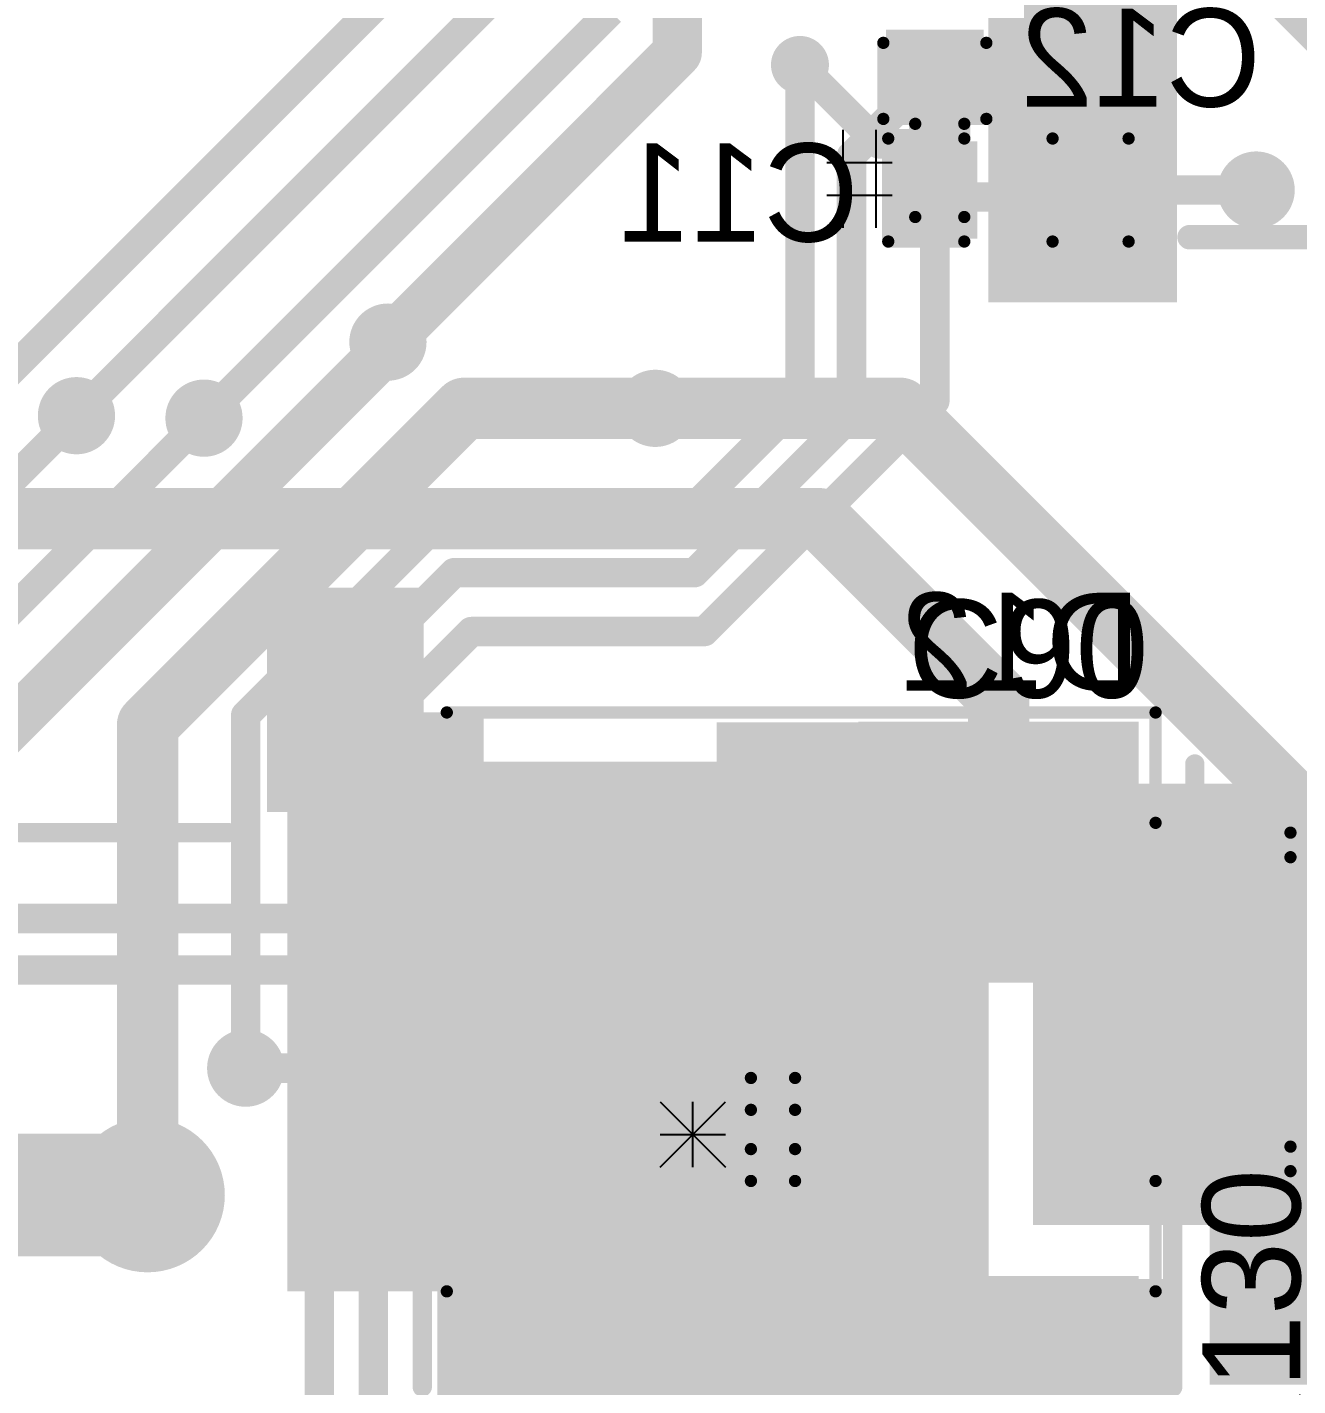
# Model space of a CAD drawing. Header units: millimetres. Extents: x 0.85 to 4.91, y 0.77 to 5.15.
# Drawn here: x 3.887 to 4.405, y 3.983 to 4.537 of the extents above; entities that cross this region are included whole.
import ezdxf

# ---------------------------------------------------------------- set-up
doc = ezdxf.new("R2010")
doc.units = ezdxf.units.MM
doc.header["$MEASUREMENT"] = 0
for name, color, linetype in [('BottomLayer', 5, 'Continuous'), ('BottomOverlay', 54, 'Continuous'), ('BottomPaste', 16, 'Continuous'), ('BottomSolder', 6, 'Continuous'), ('MultiLayer', 9, 'Continuous'), ('TopLayer', 1, 'Continuous'), ('TopOverlay', 2, 'Continuous'), ('TopPaste', 8, 'Continuous'), ('TopSolder', 216, 'Continuous'), ('ViaHoleLayer', 16, 'Continuous')]:
    doc.layers.add(name, color=color, linetype=linetype)

# ---------------------------------------------------------------- blocks, each defined once
blk = doc.blocks.new('SJ_43504_SMT_TR_1')
at = {"layer": 'TopLayer'}
for points in [[(-0.19882, 0.13287), (-0.12992, 0.13287), (-0.19882, 0.21161), (-0.12992, 0.21161)], [(0.12992, 0.13287), (0.19882, 0.13287), (0.12992, 0.21161), (0.19882, 0.21161)], [(0.12992, 0.02461), (0.19882, 0.02461), (0.12992, 0.10335), (0.19882, 0.10335)], [(-0.19882, -0.125), (-0.12992, -0.125), (-0.19882, -0.04626), (-0.12992, -0.04626)], [(0.12992, -0.17421), (0.19882, -0.17421), (0.12992, -0.09547), (0.19882, -0.09547)], [(-0.19882, -0.21161), (-0.12992, -0.21161), (-0.19882, -0.13287), (-0.12992, -0.13287)]]:
    blk.add_solid(points, dxfattribs=at)
at = {"layer": 'TopOverlay', "const_width": 0.01}
for points in [[(0.101, 0.289), (0.16, 0.289)], [(0.16, 0.255), (0.16, 0.289)], [(-0.153, 0.251), (-0.153, 0.28836)], [(-0.153, 0.28836), (-0.089, 0.28836)], [(-0.153, 0.251), (-0.116, 0.251)], [(-0.116, 0.22), (-0.116, 0.251)], [(0.124, 0.255), (0.16, 0.255)], [(0.124, 0.223), (0.124, 0.255)], [(-0.131, 0.066), (-0.131, 0.12137)], [(-0.152, 0.066), (-0.131, 0.066)], [(-0.152, -0.037), (-0.152, 0.066)], [(0.145, -0.00313), (0.145, 0.01616)], [(0.145, -0.00313), (0.157, -0.01513)], [(0.157, -0.0853), (0.157, -0.01513)], [(-0.12076, -0.189), (0.12826, -0.189)]]:
    blk.add_lwpolyline(points, dxfattribs=at)
at = {"layer": 'TopOverlay'}
for points, const_width in [([(0.0985, 0.289, 1), (0.1035, 0.289, 1)], 0.005), ([(0.1575, 0.289, 1), (0.1625, 0.289, 1)], 0.005), ([(0.1575, 0.289, 1), (0.1625, 0.289, 1)], 0.005), ([(-0.1555, 0.28836, 1), (-0.1505, 0.28836, 1)], 0.005), ([(-0.1555, 0.28836, 1), (-0.1505, 0.28836, 1)], 0.005), ([(-0.0915, 0.28836, 1), (-0.0865, 0.28836, 1)], 0.005), ([(-0.1555, 0.251, 1), (-0.1505, 0.251, 1)], 0.005), ([(-0.1555, 0.251, 1), (-0.1505, 0.251, 1)], 0.005), ([(-0.1185, 0.251, 1), (-0.1135, 0.251, 1)], 0.005), ([(-0.1185, 0.251, 1), (-0.1135, 0.251, 1)], 0.005), ([(0.1215, 0.255, 1), (0.1265, 0.255, 1)], 0.005), ([(0.1215, 0.255, 1), (0.1265, 0.255, 1)], 0.005), ([(0.1575, 0.255, 1), (0.1625, 0.255, 1)], 0.005), ([(0.1575, 0.255, 1), (0.1625, 0.255, 1)], 0.005), ([(0.1215, 0.223, 1), (0.1265, 0.223, 1)], 0.005), ([(-0.1185, 0.22, 1), (-0.1135, 0.22, 1)], 0.005), ([(0.23604, 0.174, 1), (0.21196, 0.174, 1)], 0.01), ([(0.20946, 0.174, 1), (0.21446, 0.174, 1)], 0.005), ([(0.23354, 0.174, 1), (0.23854, 0.174, 1)], 0.005), ([(-0.1335, 0.12137, 1), (-0.1285, 0.12137, 1)], 0.005), ([(-0.1545, 0.066, 1), (-0.1495, 0.066, 1)], 0.005), ([(-0.1545, 0.066, 1), (-0.1495, 0.066, 1)], 0.005), ([(-0.1335, 0.066, 1), (-0.1285, 0.066, 1)], 0.005), ([(-0.1335, 0.066, 1), (-0.1285, 0.066, 1)], 0.005), ([(0.1425, 0.01616, 1), (0.1475, 0.01616, 1)], 0.005), ([(0.1425, -0.00313, 1), (0.1475, -0.00313, 1)], 0.005), ([(0.1425, -0.00313, 1), (0.1475, -0.00313, 1)], 0.005), ([(0.1545, -0.01513, 1), (0.1595, -0.01513, 1)], 0.005), ([(0.1545, -0.01513, 1), (0.1595, -0.01513, 1)], 0.005), ([(-0.1545, -0.037, 1), (-0.1495, -0.037, 1)], 0.005), ([(0.1545, -0.0853, 1), (0.1595, -0.0853, 1)], 0.005), ([(-0.12326, -0.189, 1), (-0.11826, -0.189, 1)], 0.005), ([(0.12576, -0.189, 1), (0.13076, -0.189, 1)], 0.005)]:
    blk.add_lwpolyline(points, format="xyb", close=True, dxfattribs=dict(at, const_width=const_width))
at = {"layer": 'TopPaste'}
for points in [[(-0.19882, 0.13287), (-0.12992, 0.13287), (-0.19882, 0.21161), (-0.12992, 0.21161)], [(0.12992, 0.13287), (0.19882, 0.13287), (0.12992, 0.21161), (0.19882, 0.21161)], [(0.12992, 0.02461), (0.19882, 0.02461), (0.12992, 0.10335), (0.19882, 0.10335)], [(-0.19882, -0.125), (-0.12992, -0.125), (-0.19882, -0.04626), (-0.12992, -0.04626)], [(0.12992, -0.17421), (0.19882, -0.17421), (0.12992, -0.09547), (0.19882, -0.09547)], [(-0.19882, -0.21161), (-0.12992, -0.21161), (-0.19882, -0.13287), (-0.12992, -0.13287)]]:
    blk.add_solid(points, dxfattribs=at)
at = {"layer": 'TopSolder'}
for points in [[(-0.20282, 0.12887), (-0.12592, 0.12887), (-0.20282, 0.21561), (-0.12592, 0.21561)], [(0.12592, 0.12887), (0.20282, 0.12887), (0.12592, 0.21561), (0.20282, 0.21561)], [(0.12592, 0.02061), (0.20282, 0.02061), (0.12592, 0.10735), (0.20282, 0.10735)], [(-0.20282, -0.129), (-0.12592, -0.129), (-0.20282, -0.04226), (-0.12592, -0.04226)], [(0.12592, -0.17821), (0.20282, -0.17821), (0.12592, -0.09147), (0.20282, -0.09147)], [(-0.20282, -0.21561), (-0.12592, -0.21561), (-0.20282, -0.12887), (-0.12592, -0.12887)]]:
    blk.add_solid(points, dxfattribs=at)
blk = doc.blocks.new('74437324022_B_48')
at = {"layer": 'BottomLayer'}
for points in [[(-0.04331, 0.04724), (-0.10236, 0.04724), (-0.04331, -0.04724), (-0.10236, -0.04724)], [(0.10236, 0.04724), (0.04331, 0.04724), (0.10236, -0.04724), (0.04331, -0.04724)]]:
    blk.add_solid(points, dxfattribs=at)
at = {"layer": 'BottomOverlay', "const_width": 0.005}
for points in [[(-0.082, 0.069, -0.414214), (-0.067, 0.082)], [(0.069, 0.082, -0.414214), (0.084, 0.069)], [(-0.067, -0.082, -0.414214), (-0.082, -0.069)], [(0.084, -0.069, -0.414214), (0.069, -0.082)]]:
    blk.add_lwpolyline(points, format="xyb", dxfattribs=at)
for points in [[(-0.067, 0.082), (0.069, 0.082)], [(-0.082, 0.059), (-0.082, 0.069)], [(0.084, 0.059), (0.084, 0.069)], [(-0.082, -0.069), (-0.082, -0.059)], [(0.084, -0.069), (0.084, -0.059)], [(-0.067, -0.082), (0.069, -0.082)]]:
    blk.add_lwpolyline(points, dxfattribs=at)
at = {"layer": 'BottomOverlay', "const_width": 0.0025}
for points in [[(-0.06825, 0.082, 1), (-0.06575, 0.082, 1)], [(-0.06825, 0.082, 1), (-0.06575, 0.082, 1)], [(0.06775, 0.082, 1), (0.07025, 0.082, 1)], [(0.06775, 0.082, 1), (0.07025, 0.082, 1)], [(-0.08325, 0.069, 1), (-0.08075, 0.069, 1)], [(-0.08325, 0.069, 1), (-0.08075, 0.069, 1)], [(0.08275, 0.069, 1), (0.08525, 0.069, 1)], [(0.08275, 0.069, 1), (0.08525, 0.069, 1)], [(-0.08325, 0.059, 1), (-0.08075, 0.059, 1)], [(0.08275, 0.059, 1), (0.08525, 0.059, 1)], [(-0.08325, -0.059, 1), (-0.08075, -0.059, 1)], [(0.08275, -0.059, 1), (0.08525, -0.059, 1)], [(-0.08325, -0.069, 1), (-0.08075, -0.069, 1)], [(-0.08325, -0.069, 1), (-0.08075, -0.069, 1)], [(0.08275, -0.069, 1), (0.08525, -0.069, 1)], [(0.08275, -0.069, 1), (0.08525, -0.069, 1)], [(-0.06825, -0.082, 1), (-0.06575, -0.082, 1)], [(-0.06825, -0.082, 1), (-0.06575, -0.082, 1)], [(0.06775, -0.082, 1), (0.07025, -0.082, 1)], [(0.06775, -0.082, 1), (0.07025, -0.082, 1)]]:
    blk.add_lwpolyline(points, format="xyb", close=True, dxfattribs=at)
at = {"layer": 'BottomPaste'}
for points in [[(-0.04331, 0.04724), (-0.10236, 0.04724), (-0.04331, -0.04724), (-0.10236, -0.04724)], [(0.10236, 0.04724), (0.04331, 0.04724), (0.10236, -0.04724), (0.04331, -0.04724)]]:
    blk.add_solid(points, dxfattribs=at)
at = {"layer": 'BottomSolder'}
for points in [[(-0.03931, 0.05124), (-0.10636, 0.05124), (-0.03931, -0.05124), (-0.10636, -0.05124)], [(0.10636, 0.05124), (0.03931, 0.05124), (0.10636, -0.05124), (0.03931, -0.05124)]]:
    blk.add_solid(points, dxfattribs=at)
blk = doc.blocks.new('SMC_B_60')
at = {"layer": 'BottomLayer'}
for points in [[(-0.15217, -0.06299), (-0.09232, -0.06299), (-0.15217, 0.06299), (-0.09232, 0.06299)], [(0.09232, -0.06299), (0.15217, -0.06299), (0.09232, 0.06299), (0.15217, 0.06299)]]:
    blk.add_solid(points, dxfattribs=at)
at = {"layer": 'BottomOverlay', "const_width": 0.005}
for points in [[(-0.153, 0.118), (0.136, 0.118)], [(0.136, 0.073), (0.136, 0.118)], [(0.136, -0.118), (0.136, -0.073)], [(-0.153, -0.118), (0.136, -0.118)]]:
    blk.add_lwpolyline(points, dxfattribs=at)
at = {"layer": 'BottomOverlay', "const_width": 0.0025}
for points in [[(-0.15425, 0.118, 1), (-0.15175, 0.118, 1)], [(0.13475, 0.118, 1), (0.13725, 0.118, 1)], [(0.13475, 0.118, 1), (0.13725, 0.118, 1)], [(0.13475, 0.073, 1), (0.13725, 0.073, 1)], [(0.13475, -0.073, 1), (0.13725, -0.073, 1)], [(-0.15425, -0.118, 1), (-0.15175, -0.118, 1)], [(0.13475, -0.118, 1), (0.13725, -0.118, 1)], [(0.13475, -0.118, 1), (0.13725, -0.118, 1)]]:
    blk.add_lwpolyline(points, format="xyb", close=True, dxfattribs=at)
at = {"layer": 'BottomOverlay'}
for points in [[(-0.218, 0.065), (-0.138, 0.065), (-0.218, 0.118), (-0.138, 0.118)], [(-0.218, -0.071), (-0.156, -0.071), (-0.218, 0.069), (-0.156, 0.069)], [(-0.218, -0.118), (-0.138, -0.118), (-0.218, -0.065), (-0.138, -0.065)]]:
    blk.add_solid(points, dxfattribs=at)
at = {"layer": 'BottomPaste'}
for points in [[(-0.15217, -0.06299), (-0.09232, -0.06299), (-0.15217, 0.06299), (-0.09232, 0.06299)], [(0.09232, -0.06299), (0.15217, -0.06299), (0.09232, 0.06299), (0.15217, 0.06299)]]:
    blk.add_solid(points, dxfattribs=at)
at = {"layer": 'BottomSolder'}
for points in [[(-0.15617, -0.06699), (-0.08832, -0.06699), (-0.15617, 0.06699), (-0.08832, 0.06699)], [(0.08832, -0.06699), (0.15617, -0.06699), (0.08832, 0.06699), (0.15617, 0.06699)]]:
    blk.add_solid(points, dxfattribs=at)
blk = doc.blocks.new('CAP_0201_61')
at = {"layer": 'TopLayer'}
for points in [[(-0.01772, -0.00591), (-0.00591, -0.00591), (-0.01772, 0.00591), (-0.00591, 0.00591)], [(0.00591, -0.00591), (0.01772, -0.00591), (0.00591, 0.00591), (0.01772, 0.00591)]]:
    blk.add_solid(points, dxfattribs=at)
at = {"layer": 'TopOverlay', "const_width": 0.005}
for points in [[(-0.021, -0.009), (-0.021, 0.009)], [(-0.008, 0.009), (-0.021, 0.009)], [(0.021, 0.009), (0.008, 0.009)], [(0.021, -0.009), (0.021, 0.009)], [(-0.008, -0.009), (-0.021, -0.009)], [(0.021, -0.009), (0.008, -0.009)]]:
    blk.add_lwpolyline(points, dxfattribs=at)
at = {"layer": 'TopOverlay', "const_width": 0.0025}
for points in [[(-0.02225, 0.009, 1), (-0.01975, 0.009, 1)], [(-0.02225, 0.009, 1), (-0.01975, 0.009, 1)], [(-0.00925, 0.009, 1), (-0.00675, 0.009, 1)], [(0.00675, 0.009, 1), (0.00925, 0.009, 1)], [(0.01975, 0.009, 1), (0.02225, 0.009, 1)], [(0.01975, 0.009, 1), (0.02225, 0.009, 1)], [(-0.02225, -0.009, 1), (-0.01975, -0.009, 1)], [(-0.02225, -0.009, 1), (-0.01975, -0.009, 1)], [(-0.00925, -0.009, 1), (-0.00675, -0.009, 1)], [(0.00675, -0.009, 1), (0.00925, -0.009, 1)], [(0.01975, -0.009, 1), (0.02225, -0.009, 1)], [(0.01975, -0.009, 1), (0.02225, -0.009, 1)]]:
    blk.add_lwpolyline(points, format="xyb", close=True, dxfattribs=at)
at = {"layer": 'TopPaste'}
for points in [[(-0.01772, -0.00591), (-0.00591, -0.00591), (-0.01772, 0.00591), (-0.00591, 0.00591)], [(0.00591, -0.00591), (0.01772, -0.00591), (0.00591, 0.00591), (0.01772, 0.00591)]]:
    blk.add_solid(points, dxfattribs=at)
at = {"layer": 'TopSolder'}
for points in [[(-0.01988, -0.00807), (-0.00374, -0.00807), (-0.01988, 0.00807), (-0.00374, 0.00807)], [(0.00374, -0.00807), (0.01988, -0.00807), (0.00374, 0.00807), (0.01988, 0.00807)]]:
    blk.add_solid(points, dxfattribs=at)
blk = doc.blocks.new('T491C226K025AT_62')
at = {"layer": 'TopLayer'}
for points in [[(-0.16221, -0.05315), (-0.06379, -0.05315), (-0.16221, 0.05315), (-0.06379, 0.05315)], [(0.06379, -0.05315), (0.16221, -0.05315), (0.06379, 0.05315), (0.16221, 0.05315)]]:
    blk.add_solid(points, dxfattribs=at)
at = {"layer": 'TopOverlay', "const_width": 0.00787}
for points in [[(-0.134, 0.065), (-0.134, 0.095)], [(-0.119, 0.08), (-0.149, 0.08)], [(-0.105, 0.062), (-0.105, 0.071)], [(0.105, 0.071), (-0.105, 0.071)], [(0.105, 0.062), (0.105, 0.071)], [(-0.105, -0.071), (-0.105, -0.062)], [(0.105, -0.071), (0.105, -0.062)], [(0.105, -0.071), (-0.105, -0.071)]]:
    blk.add_lwpolyline(points, dxfattribs=at)
at = {"layer": 'TopOverlay', "const_width": 0.00394}
for points in [[(-0.13597, 0.095, 1), (-0.13203, 0.095, 1)], [(-0.15097, 0.08, 1), (-0.14703, 0.08, 1)], [(-0.12097, 0.08, 1), (-0.11703, 0.08, 1)], [(-0.10697, 0.071, 1), (-0.10303, 0.071, 1)], [(-0.10697, 0.071, 1), (-0.10303, 0.071, 1)], [(0.10303, 0.071, 1), (0.10697, 0.071, 1)], [(0.10303, 0.071, 1), (0.10697, 0.071, 1)], [(-0.13597, 0.065, 1), (-0.13203, 0.065, 1)], [(-0.10697, 0.062, 1), (-0.10303, 0.062, 1)], [(0.10303, 0.062, 1), (0.10697, 0.062, 1)], [(-0.10697, -0.062, 1), (-0.10303, -0.062, 1)], [(0.10303, -0.062, 1), (0.10697, -0.062, 1)], [(-0.10697, -0.071, 1), (-0.10303, -0.071, 1)], [(-0.10697, -0.071, 1), (-0.10303, -0.071, 1)], [(0.10303, -0.071, 1), (0.10697, -0.071, 1)], [(0.10303, -0.071, 1), (0.10697, -0.071, 1)]]:
    blk.add_lwpolyline(points, format="xyb", close=True, dxfattribs=at)
at = {"layer": 'TopPaste'}
for points in [[(-0.16221, -0.05315), (-0.06379, -0.05315), (-0.16221, 0.05315), (-0.06379, 0.05315)], [(0.06379, -0.05315), (0.16221, -0.05315), (0.06379, 0.05315), (0.16221, 0.05315)]]:
    blk.add_solid(points, dxfattribs=at)
at = {"layer": 'TopSolder'}
for points in [[(-0.16621, -0.05715), (-0.05979, -0.05715), (-0.16621, 0.05715), (-0.05979, 0.05715)], [(0.05979, -0.05715), (0.16621, -0.05715), (0.05979, 0.05715), (0.16621, 0.05715)]]:
    blk.add_solid(points, dxfattribs=at)
blk = doc.blocks.new('TL3301NF160QG_TR_144')
at = {"layer": 'TopLayer'}
for points in [[(-0.1374, 0.11654), (-0.22087, 0.11654), (-0.1374, 0.06063), (-0.22087, 0.06063)], [(0.22087, 0.11654), (0.1374, 0.11654), (0.22087, 0.06063), (0.1374, 0.06063)], [(-0.1374, -0.06063), (-0.22087, -0.06063), (-0.1374, -0.11654), (-0.22087, -0.11654)], [(0.22087, -0.06063), (0.1374, -0.06063), (0.22087, -0.11654), (0.1374, -0.11654)]]:
    blk.add_solid(points, dxfattribs=at)
at = {"layer": 'TopOverlay', "const_width": 0.00787}
for points in [[(-0.101, 0.121), (0.094, 0.121)], [(-0.125, 0.043), (-0.125, -0.042)], [(0.125, 0.044), (0.125, -0.041)], [(-0.101, -0.12), (0.094, -0.12)]]:
    blk.add_lwpolyline(points, dxfattribs=at)
at = {"layer": 'TopOverlay', "const_width": 0.00394}
for points in [[(-0.10297, 0.121, 1), (-0.09903, 0.121, 1)], [(0.09203, 0.121, 1), (0.09597, 0.121, 1)], [(-0.12697, 0.043, 1), (-0.12303, 0.043, 1)], [(0.12303, 0.044, 1), (0.12697, 0.044, 1)], [(-0.12697, -0.042, 1), (-0.12303, -0.042, 1)], [(0.12303, -0.041, 1), (0.12697, -0.041, 1)], [(-0.10297, -0.12, 1), (-0.09903, -0.12, 1)], [(0.09203, -0.12, 1), (0.09597, -0.12, 1)]]:
    blk.add_lwpolyline(points, format="xyb", close=True, dxfattribs=at)
at = {"layer": 'TopPaste'}
for points in [[(-0.1374, 0.11654), (-0.22087, 0.11654), (-0.1374, 0.06063), (-0.22087, 0.06063)], [(0.22087, 0.11654), (0.1374, 0.11654), (0.22087, 0.06063), (0.1374, 0.06063)], [(-0.1374, -0.06063), (-0.22087, -0.06063), (-0.1374, -0.11654), (-0.22087, -0.11654)], [(0.22087, -0.06063), (0.1374, -0.06063), (0.22087, -0.11654), (0.1374, -0.11654)]]:
    blk.add_solid(points, dxfattribs=at)
at = {"layer": 'TopSolder'}
for points in [[(-0.1334, 0.12054), (-0.22487, 0.12054), (-0.1334, 0.05663), (-0.22487, 0.05663)], [(0.22487, 0.12054), (0.1334, 0.12054), (0.22487, 0.05663), (0.1334, 0.05663)], [(-0.1334, -0.05663), (-0.22487, -0.05663), (-0.1334, -0.12054), (-0.22487, -0.12054)], [(0.22487, -0.05663), (0.1334, -0.05663), (0.22487, -0.12054), (0.1334, -0.12054)]]:
    blk.add_solid(points, dxfattribs=at)
blk = doc.blocks.new('R___0201_147')
at = {"layer": 'TopLayer'}
for points in [[(-0.01614, -0.00728), (-0.00551, -0.00728), (-0.01614, 0.00728), (-0.00551, 0.00728)], [(0.00551, -0.00728), (0.01614, -0.00728), (0.00551, 0.00728), (0.01614, 0.00728)]]:
    blk.add_solid(points, dxfattribs=at)
at = {"layer": 'TopOverlay', "const_width": 0.005}
for points in [[(-0.019, 0.01), (-0.019, -0.01)], [(-0.019, 0.01), (0.019, 0.01)], [(0.019, 0.01), (0.019, -0.01)], [(-0.019, -0.01), (0.019, -0.01)]]:
    blk.add_lwpolyline(points, dxfattribs=at)
at = {"layer": 'TopOverlay', "const_width": 0.0025}
for points in [[(-0.02025, 0.01, 1), (-0.01775, 0.01, 1)], [(-0.02025, 0.01, 1), (-0.01775, 0.01, 1)], [(0.01775, 0.01, 1), (0.02025, 0.01, 1)], [(0.01775, 0.01, 1), (0.02025, 0.01, 1)], [(-0.02025, -0.01, 1), (-0.01775, -0.01, 1)], [(-0.02025, -0.01, 1), (-0.01775, -0.01, 1)], [(0.01775, -0.01, 1), (0.02025, -0.01, 1)], [(0.01775, -0.01, 1), (0.02025, -0.01, 1)]]:
    blk.add_lwpolyline(points, format="xyb", close=True, dxfattribs=at)
at = {"layer": 'TopPaste'}
for points in [[(-0.01614, -0.00728), (-0.00551, -0.00728), (-0.01614, 0.00728), (-0.00551, 0.00728)], [(0.00551, -0.00728), (0.01614, -0.00728), (0.00551, 0.00728), (0.01614, 0.00728)]]:
    blk.add_solid(points, dxfattribs=at)
at = {"layer": 'TopSolder'}
for points in [[(-0.02014, -0.01128), (-0.00151, -0.01128), (-0.02014, 0.01128), (-0.00151, 0.01128)], [(0.00151, -0.01128), (0.02014, -0.01128), (0.00151, 0.01128), (0.02014, 0.01128)]]:
    blk.add_solid(points, dxfattribs=at)
blk = doc.blocks.new('C__0603_B_222')
at = {"layer": 'BottomLayer'}
for points in [[(-0.015, -0.0175), (-0.015, 0.0175), (-0.045, -0.0175), (-0.045, 0.0175)], [(0.045, -0.0175), (0.045, 0.0175), (0.015, -0.0175), (0.015, 0.0175)]]:
    blk.add_solid(points, dxfattribs=at)
at = {"layer": 'BottomOverlay', "const_width": 0.005}
for points in [[(-0.049, 0.021), (-0.018, 0.021)], [(-0.049, -0.021), (-0.049, 0.021)], [(0.018, 0.021), (0.049, 0.021)], [(0.049, -0.021), (0.049, 0.021)], [(-0.049, -0.021), (-0.018, -0.021)], [(0.018, -0.021), (0.049, -0.021)]]:
    blk.add_lwpolyline(points, dxfattribs=at)
at = {"layer": 'BottomOverlay', "const_width": 0.0025}
for points in [[(-0.05025, 0.021, 1), (-0.04775, 0.021, 1)], [(-0.05025, 0.021, 1), (-0.04775, 0.021, 1)], [(-0.01925, 0.021, 1), (-0.01675, 0.021, 1)], [(0.01675, 0.021, 1), (0.01925, 0.021, 1)], [(0.04775, 0.021, 1), (0.05025, 0.021, 1)], [(0.04775, 0.021, 1), (0.05025, 0.021, 1)], [(-0.05025, -0.021, 1), (-0.04775, -0.021, 1)], [(-0.05025, -0.021, 1), (-0.04775, -0.021, 1)], [(-0.01925, -0.021, 1), (-0.01675, -0.021, 1)], [(0.01675, -0.021, 1), (0.01925, -0.021, 1)], [(0.04775, -0.021, 1), (0.05025, -0.021, 1)], [(0.04775, -0.021, 1), (0.05025, -0.021, 1)]]:
    blk.add_lwpolyline(points, format="xyb", close=True, dxfattribs=at)
at = {"layer": 'BottomPaste'}
for points in [[(-0.015, -0.0175), (-0.015, 0.0175), (-0.045, -0.0175), (-0.045, 0.0175)], [(0.045, -0.0175), (0.045, 0.0175), (0.015, -0.0175), (0.015, 0.0175)]]:
    blk.add_solid(points, dxfattribs=at)
at = {"layer": 'BottomSolder'}
for points in [[(-0.01264, -0.01986), (-0.01264, 0.01986), (-0.04736, -0.01986), (-0.04736, 0.01986)], [(0.04736, -0.01986), (0.04736, 0.01986), (0.01264, -0.01986), (0.01264, 0.01986)]]:
    blk.add_solid(points, dxfattribs=at)
blk = doc.blocks.new('C__0603_B_223')
at = {"layer": 'BottomLayer'}
for points in [[(-0.015, -0.0175), (-0.015, 0.0175), (-0.045, -0.0175), (-0.045, 0.0175)], [(0.045, -0.0175), (0.045, 0.0175), (0.015, -0.0175), (0.015, 0.0175)]]:
    blk.add_solid(points, dxfattribs=at)
at = {"layer": 'BottomOverlay', "const_width": 0.005}
for points in [[(-0.049, 0.021), (-0.018, 0.021)], [(-0.049, 0.021), (-0.049, -0.021)], [(0.018, 0.021), (0.049, 0.021)], [(0.049, 0.021), (0.049, -0.021)], [(-0.049, -0.021), (-0.018, -0.021)], [(0.018, -0.021), (0.049, -0.021)]]:
    blk.add_lwpolyline(points, dxfattribs=at)
at = {"layer": 'BottomOverlay', "const_width": 0.0025}
for points in [[(-0.05025, 0.021, 1), (-0.04775, 0.021, 1)], [(-0.05025, 0.021, 1), (-0.04775, 0.021, 1)], [(-0.01925, 0.021, 1), (-0.01675, 0.021, 1)], [(0.01675, 0.021, 1), (0.01925, 0.021, 1)], [(0.04775, 0.021, 1), (0.05025, 0.021, 1)], [(0.04775, 0.021, 1), (0.05025, 0.021, 1)], [(-0.05025, -0.021, 1), (-0.04775, -0.021, 1)], [(-0.05025, -0.021, 1), (-0.04775, -0.021, 1)], [(-0.01925, -0.021, 1), (-0.01675, -0.021, 1)], [(0.01675, -0.021, 1), (0.01925, -0.021, 1)], [(0.04775, -0.021, 1), (0.05025, -0.021, 1)], [(0.04775, -0.021, 1), (0.05025, -0.021, 1)]]:
    blk.add_lwpolyline(points, format="xyb", close=True, dxfattribs=at)
at = {"layer": 'BottomPaste'}
for points in [[(-0.015, -0.0175), (-0.015, 0.0175), (-0.045, -0.0175), (-0.045, 0.0175)], [(0.045, -0.0175), (0.045, 0.0175), (0.015, -0.0175), (0.015, 0.0175)]]:
    blk.add_solid(points, dxfattribs=at)
at = {"layer": 'BottomSolder'}
for points in [[(-0.01264, -0.01986), (-0.01264, 0.01986), (-0.04736, -0.01986), (-0.04736, 0.01986)], [(0.04736, -0.01986), (0.04736, 0.01986), (0.01264, -0.01986), (0.01264, 0.01986)]]:
    blk.add_solid(points, dxfattribs=at)

msp = doc.modelspace()

# ---------------------------------------------------------------- linework, layer by layer
at = {"layer": 'BottomLayer'}
for points, const_width in [([(3.76, 4.277), (4.07583, 4.59283)], 0.012), ([(4.388, 4.557), (4.455, 4.49)], 0.012), ([(4.202, 4.38487), (4.202, 4.522)], 0.012), ([(4.2375, 4.4995), (4.257, 4.519)], 0.012), ([(4.231, 4.49306), (4.23744, 4.4995)], 0.012), ([(4.23744, 4.4995), (4.2375, 4.4995)], 0.012), ([(4.223, 4.485), (4.231, 4.493)], 0.012), ([(4.231, 4.493), (4.231, 4.49306)], 0.012), ([(4.223, 4.379), (4.223, 4.485)], 0.012), ([(4.257, 4.385), (4.257, 4.471)], 0.012), ([(4.317, 4.471), (4.388, 4.471)], 0.012), ([(3.848, 4.22069), (4.034, 4.40669)], 0.02), ([(4.034, 4.40669), (4.034, 4.409)], 0.02), ([(3.936, 4.253), (4.065, 4.382)], 0.025), ([(4.065, 4.382), (4.143, 4.382)], 0.025), ([(4.15113, 4.334), (4.202, 4.38487)], 0.012), ([(4.163, 4.291), (4.257, 4.385)], 0.012), ([(3.785, 4.257), (3.907, 4.379)], 0.012), ([(3.813, 4.232), (3.959, 4.378)], 0.012), ([(4.159, 4.315), (4.223, 4.379)], 0.012), ([(3.976, 4.25687), (4.05313, 4.334)], 0.012), ([(4.05313, 4.334), (4.15113, 4.334)], 0.012), ([(4.006, 4.26), (4.061, 4.315)], 0.012), ([(4.061, 4.315), (4.159, 4.315)], 0.012), ([(4.028, 4.251), (4.068, 4.291)], 0.012), ([(4.068, 4.291), (4.163, 4.291)], 0.012), ([(3.936, 4.06125), (3.936, 4.253)], 0.025), ([(4.006, 3.859), (4.006, 4.26)], 0.012), ([(3.976, 4.113), (3.976, 4.25687)], 0.012), ([(4.028, 3.864), (4.028, 4.251)], 0.012), ([(4.08876, 4.01324), (4.08876, 4.14)], 0.025), ([(4.08876, 4.01324), (4.215, 3.887)], 0.025)]:
    msp.add_lwpolyline(points, dxfattribs=dict(at, const_width=const_width))
for points, const_width in [([(4.19609, 4.522, 1), (4.20791, 4.522, 1)], 0.01181), ([(4.199, 4.522, 1), (4.205, 4.522, 1)], 0.006), ([(4.254, 4.519, 1), (4.26, 4.519, 1)], 0.006), ([(4.23444, 4.4995, 1), (4.24044, 4.4995, 1)], 0.006), ([(4.23444, 4.4995, 1), (4.24044, 4.4995, 1)], 0.006), ([(4.2345, 4.4995, 1), (4.2405, 4.4995, 1)], 0.006), ([(4.2345, 4.4995, 1), (4.2405, 4.4995, 1)], 0.006), ([(4.228, 4.49306, 1), (4.234, 4.49306, 1)], 0.006), ([(4.228, 4.49306, 1), (4.234, 4.49306, 1)], 0.006), ([(4.228, 4.493, 1), (4.234, 4.493, 1)], 0.006), ([(4.228, 4.493, 1), (4.234, 4.493, 1)], 0.006), ([(4.22, 4.485, 1), (4.226, 4.485, 1)], 0.006), ([(4.22, 4.485, 1), (4.226, 4.485, 1)], 0.006), ([(4.38013, 4.471, 1), (4.39587, 4.471, 1)], 0.01575), ([(4.254, 4.471, 1), (4.26, 4.471, 1)], 0.006), ([(4.314, 4.471, 1), (4.32, 4.471, 1)], 0.006), ([(4.385, 4.471, 1), (4.391, 4.471, 1)], 0.006), ([(4.02613, 4.409, 1), (4.04187, 4.409, 1)], 0.01575), ([(4.029, 4.409, 1), (4.039, 4.409, 1)], 0.01), ([(4.029, 4.40669, 1), (4.039, 4.40669, 1)], 0.01), ([(4.029, 4.40669, 1), (4.039, 4.40669, 1)], 0.01), ([(3.89913, 4.379, 1), (3.91487, 4.379, 1)], 0.01575), ([(3.95113, 4.378, 1), (3.96687, 4.378, 1)], 0.01575), ([(4.05875, 4.382, 1), (4.07125, 4.382, 1)], 0.0125), ([(4.05875, 4.382, 1), (4.07125, 4.382, 1)], 0.0125), ([(4.13513, 4.382, 1), (4.15087, 4.382, 1)], 0.01575), ([(4.13675, 4.382, 1), (4.14925, 4.382, 1)], 0.0125), ([(4.199, 4.38487, 1), (4.205, 4.38487, 1)], 0.006), ([(4.199, 4.38487, 1), (4.205, 4.38487, 1)], 0.006), ([(4.254, 4.385, 1), (4.26, 4.385, 1)], 0.006), ([(4.254, 4.385, 1), (4.26, 4.385, 1)], 0.006), ([(3.904, 4.379, 1), (3.91, 4.379, 1)], 0.006), ([(3.956, 4.378, 1), (3.962, 4.378, 1)], 0.006), ([(4.22, 4.379, 1), (4.226, 4.379, 1)], 0.006), ([(4.22, 4.379, 1), (4.226, 4.379, 1)], 0.006), ([(4.05013, 4.334, 1), (4.05613, 4.334, 1)], 0.006), ([(4.05013, 4.334, 1), (4.05613, 4.334, 1)], 0.006), ([(4.14813, 4.334, 1), (4.15413, 4.334, 1)], 0.006), ([(4.14813, 4.334, 1), (4.15413, 4.334, 1)], 0.006), ([(4.058, 4.315, 1), (4.064, 4.315, 1)], 0.006), ([(4.058, 4.315, 1), (4.064, 4.315, 1)], 0.006), ([(4.156, 4.315, 1), (4.162, 4.315, 1)], 0.006), ([(4.156, 4.315, 1), (4.162, 4.315, 1)], 0.006), ([(4.065, 4.291, 1), (4.071, 4.291, 1)], 0.006), ([(4.065, 4.291, 1), (4.071, 4.291, 1)], 0.006), ([(4.16, 4.291, 1), (4.166, 4.291, 1)], 0.006), ([(4.16, 4.291, 1), (4.166, 4.291, 1)], 0.006), ([(3.92975, 4.253, 1), (3.94225, 4.253, 1)], 0.0125), ([(3.92975, 4.253, 1), (3.94225, 4.253, 1)], 0.0125), ([(4.003, 4.26, 1), (4.009, 4.26, 1)], 0.006), ([(4.003, 4.26, 1), (4.009, 4.26, 1)], 0.006), ([(3.973, 4.25687, 1), (3.979, 4.25687, 1)], 0.006), ([(3.973, 4.25687, 1), (3.979, 4.25687, 1)], 0.006), ([(4.025, 4.251, 1), (4.031, 4.251, 1)], 0.006), ([(4.025, 4.251, 1), (4.031, 4.251, 1)], 0.006), ([(4.17813, 4.219, 1), (4.19387, 4.219, 1)], 0.01575), ([(4.17813, 4.184, 1), (4.19387, 4.184, 1)], 0.01575), ([(4.08251, 4.14, 1), (4.09501, 4.14, 1)], 0.0125), ([(3.96813, 4.113, 1), (3.98387, 4.113, 1)], 0.01575), ([(3.973, 4.113, 1), (3.979, 4.113, 1)], 0.006), ([(3.92025, 4.06125, 1), (3.95175, 4.06125, 1)], 0.0315), ([(3.92975, 4.06125, 1), (3.94225, 4.06125, 1)], 0.0125), ([(4.08251, 4.01324, 1), (4.09501, 4.01324, 1)], 0.0125), ([(4.08251, 4.01324, 1), (4.09501, 4.01324, 1)], 0.0125)]:
    msp.add_lwpolyline(points, format="xyb", close=True, dxfattribs=dict(at, const_width=const_width))
for points in [[(4.05417, 3.867), (4.279, 3.867), (4.05417, 4.238), (4.279, 4.238)], [(4.297, 4.049), (4.482, 4.049), (4.297, 4.229), (4.482, 4.229)]]:
    msp.add_solid(points, dxfattribs=at)
at = {"layer": 'MultiLayer'}
for points, const_width in [([(4.19609, 4.522, 1), (4.20791, 4.522, 1)], 0.01181), ([(4.38013, 4.471, 1), (4.39587, 4.471, 1)], 0.01575), ([(4.02613, 4.409, 1), (4.04187, 4.409, 1)], 0.01575), ([(3.89913, 4.379, 1), (3.91487, 4.379, 1)], 0.01575), ([(3.95113, 4.378, 1), (3.96687, 4.378, 1)], 0.01575), ([(4.13513, 4.382, 1), (4.15087, 4.382, 1)], 0.01575), ([(4.17813, 4.219, 1), (4.19387, 4.219, 1)], 0.01575), ([(4.17813, 4.184, 1), (4.19387, 4.184, 1)], 0.01575), ([(3.96813, 4.113, 1), (3.98387, 4.113, 1)], 0.01575), ([(3.92025, 4.06125, 1), (3.95175, 4.06125, 1)], 0.0315)]:
    msp.add_lwpolyline(points, format="xyb", close=True, dxfattribs=dict(at, const_width=const_width))
at = {"layer": 'TopLayer'}
for points, const_width in [([(4.152, 4.527), (4.152, 4.76)], 0.02), ([(3.907, 4.379), (4.0992, 4.5712)], 0.012), ([(3.959, 4.378), (4.1248, 4.5438)], 0.012), ([(4.034, 4.409), (4.152, 4.527)], 0.02), ([(4.202, 4.522), (4.23417, 4.48983)], 0.012), ([(4.23417, 4.48983), (4.259, 4.48983)], 0.012), ([(4.31726, 4.46851), (4.31975, 4.471)], 0.012), ([(4.31975, 4.471), (4.388, 4.471)], 0.012), ([(4.259, 4.46817), (4.31692, 4.46817)], 0.012), ([(4.31692, 4.46817), (4.31726, 4.46851)], 0.012), ([(4.143, 4.382), (4.243, 4.382)], 0.025), ([(4.243, 4.382), (4.46081, 4.16419)], 0.025), ([(3.786, 4.337), (4.21, 4.337)], 0.025), ([(4.21, 4.337), (4.283, 4.264)], 0.025), ([(4.283, 4.201), (4.283, 4.264)], 0.025), ([(4.191, 4.172), (4.22, 4.201)], 0.012), ([(4.22, 4.201), (4.283, 4.201)], 0.012), ([(3.184, 4.174), (4.01231, 4.174)], 0.012), ([(4.01231, 4.174), (4.156, 4.03031)], 0.012), ([(4.191, 4.09981), (4.191, 4.172)], 0.012), ([(3.12, 4.153), (3.999, 4.153)], 0.012), ([(3.999, 4.153), (4.132, 4.02)], 0.012), ([(3.976, 4.113), (4.006, 4.113)], 0.012), ([(4.006, 4.113), (4.105, 4.014)], 0.012), ([(3.537, 4.06125), (3.93175, 4.06125)], 0.05), ([(3.93175, 4.06125), (3.936, 4.057)], 0.05), ([(4.191, 3.991), (4.191, 4.07619)], 0.012), ([(4.156, 3.528), (4.156, 4.03031)], 0.012), ([(4.132, 3.5145), (4.132, 4.02)], 0.012), ([(4.105, 3.504), (4.105, 4.014)], 0.012), ([(4.191, 3.991), (4.207, 3.975)], 0.012)]:
    msp.add_lwpolyline(points, dxfattribs=dict(at, const_width=const_width))
for points, const_width in [([(4.147, 4.527, 1), (4.157, 4.527, 1)], 0.01), ([(4.147, 4.527, 1), (4.157, 4.527, 1)], 0.01), ([(4.19609, 4.522, 1), (4.20791, 4.522, 1)], 0.01181), ([(4.199, 4.522, 1), (4.205, 4.522, 1)], 0.006), ([(4.23117, 4.48983, 1), (4.23717, 4.48983, 1)], 0.006), ([(4.23117, 4.48983, 1), (4.23717, 4.48983, 1)], 0.006), ([(4.256, 4.48983, 1), (4.262, 4.48983, 1)], 0.006), ([(4.38013, 4.471, 1), (4.39587, 4.471, 1)], 0.01575), ([(4.31675, 4.471, 1), (4.32275, 4.471, 1)], 0.006), ([(4.31675, 4.471, 1), (4.32275, 4.471, 1)], 0.006), ([(4.385, 4.471, 1), (4.391, 4.471, 1)], 0.006), ([(4.256, 4.46817, 1), (4.262, 4.46817, 1)], 0.006), ([(4.31392, 4.46817, 1), (4.31992, 4.46817, 1)], 0.006), ([(4.31392, 4.46817, 1), (4.31992, 4.46817, 1)], 0.006), ([(4.31426, 4.46851, 1), (4.32026, 4.46851, 1)], 0.006), ([(4.31426, 4.46851, 1), (4.32026, 4.46851, 1)], 0.006), ([(4.02613, 4.409, 1), (4.04187, 4.409, 1)], 0.01575), ([(4.029, 4.409, 1), (4.039, 4.409, 1)], 0.01), ([(3.89913, 4.379, 1), (3.91487, 4.379, 1)], 0.01575), ([(3.95113, 4.378, 1), (3.96687, 4.378, 1)], 0.01575), ([(4.13513, 4.382, 1), (4.15087, 4.382, 1)], 0.01575), ([(4.13675, 4.382, 1), (4.14925, 4.382, 1)], 0.0125), ([(4.23675, 4.382, 1), (4.24925, 4.382, 1)], 0.0125), ([(4.23675, 4.382, 1), (4.24925, 4.382, 1)], 0.0125), ([(3.904, 4.379, 1), (3.91, 4.379, 1)], 0.006), ([(3.956, 4.378, 1), (3.962, 4.378, 1)], 0.006), ([(4.20375, 4.337, 1), (4.21625, 4.337, 1)], 0.0125), ([(4.20375, 4.337, 1), (4.21625, 4.337, 1)], 0.0125), ([(4.27675, 4.264, 1), (4.28925, 4.264, 1)], 0.0125), ([(4.27675, 4.264, 1), (4.28925, 4.264, 1)], 0.0125), ([(4.17813, 4.219, 1), (4.19387, 4.219, 1)], 0.01575), ([(4.27675, 4.201, 1), (4.28925, 4.201, 1)], 0.0125), ([(4.217, 4.201, 1), (4.223, 4.201, 1)], 0.006), ([(4.217, 4.201, 1), (4.223, 4.201, 1)], 0.006), ([(4.28, 4.201, 1), (4.286, 4.201, 1)], 0.006), ([(4.17813, 4.184, 1), (4.19387, 4.184, 1)], 0.01575), ([(4.00931, 4.174, 1), (4.01531, 4.174, 1)], 0.006), ([(4.00931, 4.174, 1), (4.01531, 4.174, 1)], 0.006), ([(4.188, 4.172, 1), (4.194, 4.172, 1)], 0.006), ([(4.188, 4.172, 1), (4.194, 4.172, 1)], 0.006), ([(3.996, 4.153, 1), (4.002, 4.153, 1)], 0.006), ([(3.996, 4.153, 1), (4.002, 4.153, 1)], 0.006), ([(3.96813, 4.113, 1), (3.98387, 4.113, 1)], 0.01575), ([(3.973, 4.113, 1), (3.979, 4.113, 1)], 0.006), ([(4.003, 4.113, 1), (4.009, 4.113, 1)], 0.006), ([(4.003, 4.113, 1), (4.009, 4.113, 1)], 0.006), ([(4.188, 4.09981, 1), (4.194, 4.09981, 1)], 0.006), ([(3.92025, 4.06125, 1), (3.95175, 4.06125, 1)], 0.0315), ([(3.91925, 4.06125, 1), (3.94425, 4.06125, 1)], 0.025), ([(3.91925, 4.06125, 1), (3.94425, 4.06125, 1)], 0.025), ([(3.9235, 4.057, 1), (3.9485, 4.057, 1)], 0.025), ([(4.188, 4.07619, 1), (4.194, 4.07619, 1)], 0.006), ([(4.153, 4.03031, 1), (4.159, 4.03031, 1)], 0.006), ([(4.153, 4.03031, 1), (4.159, 4.03031, 1)], 0.006), ([(4.129, 4.02, 1), (4.135, 4.02, 1)], 0.006), ([(4.129, 4.02, 1), (4.135, 4.02, 1)], 0.006), ([(4.102, 4.014, 1), (4.108, 4.014, 1)], 0.006), ([(4.102, 4.014, 1), (4.108, 4.014, 1)], 0.006), ([(4.188, 3.991, 1), (4.194, 3.991, 1)], 0.006), ([(4.188, 3.991, 1), (4.194, 3.991, 1)], 0.006)]:
    msp.add_lwpolyline(points, format="xyb", close=True, dxfattribs=dict(at, const_width=const_width))
for points in [[(4.168, 4.149), (4.337, 4.149), (4.168, 4.254), (4.337, 4.254)], [(4.369, 3.984), (4.467, 3.984), (4.369, 4.103), (4.467, 4.103)], [(4.185, 3.946), (4.353, 3.946), (4.185, 4.027), (4.353, 4.027)]]:
    msp.add_solid(points, dxfattribs=at)
at = {"layer": 'TopOverlay'}
for p, q in [((4.21966, 4.45553), (4.21966, 4.49551)), ((4.23299, 4.49551), (4.23299, 4.45553)), ((4.213, 4.48219), (4.23299, 4.48219)), ((4.23299, 4.48219), (4.23966, 4.48219)), ((4.213, 4.46886), (4.23966, 4.46886)), ((4.145, 4.09932), (4.17166, 4.07266)), ((4.145, 4.07266), (4.17166, 4.09932)), ((4.15833, 4.07266), (4.15833, 4.09932)), ((4.145, 4.08599), (4.17166, 4.08599))]:
    msp.add_line(p, q, dxfattribs=at)
at = {"layer": 'ViaHoleLayer'}
for points, const_width in [([(4.19905, 4.522, 1), (4.20495, 4.522, 1)], 0.00591), ([(4.38505, 4.471, 1), (4.39095, 4.471, 1)], 0.00591), ([(4.03105, 4.409, 1), (4.03695, 4.409, 1)], 0.00591), ([(4.14005, 4.382, 1), (4.14595, 4.382, 1)], 0.00591), ([(3.90405, 4.379, 1), (3.90995, 4.379, 1)], 0.00591), ([(3.95605, 4.378, 1), (3.96195, 4.378, 1)], 0.00591), ([(4.18305, 4.219, 1), (4.18895, 4.219, 1)], 0.00591), ([(4.18305, 4.184, 1), (4.18895, 4.184, 1)], 0.00591), ([(3.97305, 4.113, 1), (3.97895, 4.113, 1)], 0.00591), ([(3.92813, 4.06125, 1), (3.94387, 4.06125, 1)], 0.01575)]:
    msp.add_lwpolyline(points, format="xyb", close=True, dxfattribs=dict(at, const_width=const_width))

# ---------------------------------------------------------------- block references
for name, p, rotation in [('SJ_43504_SMT_TR_1', (4.48163, 4.64076), 360), ('C__0603_B_223', (4.257, 4.549), 90), ('R___0201_147', (4.259, 4.479), 90), ('C__0603_B_222', (4.287, 4.471), 360), ('TL3301NF160QG_TR_144', (3.928, 4.084), 90), ('SMC_B_60', (4.211, 4.14), 360), ('T491C226K025AT_62', (4.283, 4.088), 270), ('CAP_0201_61', (4.191, 4.088), 270)]:
    msp.add_blockref(name, p, dxfattribs=dict(rotation=rotation))
msp.add_blockref('74437324022_B_48', (4.484, 4.14))

# ---------------------------------------------------------------- texts
at = {"layer": 'BottomOverlay', "text_generation_flag": 2}
for s, p in [('C12', (4.39, 4.505)), ('C11', (4.226, 4.45)), ('D12', (4.341, 4.26683))]:
    msp.add_text(s, height=0.04, dxfattribs=at).set_placement(p)
at = {"layer": 'TopOverlay'}
msp.add_text('C90', height=0.04, dxfattribs=at).set_placement((4.246, 4.264))
msp.add_text('R130', height=0.04, rotation=90, dxfattribs=at).set_placement((4.406, 3.944))

doc.saveas('drawing.dxf')
